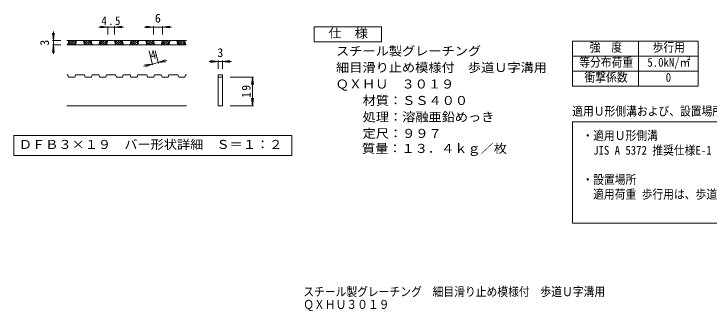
# Model space of a CAD drawing. Units: millimetres, scale not verified, with parts at other scales. Extents: x -892 to 910, y -686 to 591.
# Drawn here: x -892 to 268, y -686 to -190 of the extents above; entities that cross this region are included whole.
import ezdxf
from ezdxf.enums import TextEntityAlignment as Align

# ---------------------------------------------------------------- set-up
doc = ezdxf.new("R2010")
doc.units = ezdxf.units.MM
doc.header["$LTSCALE"] = 5
for name, color, linetype, lineweight in [('1-5_1-5ﾚｲﾔ', 7, 'Continuous', 9), ('D-0', 3, 'Continuous', 9), ('D-2', 3, 'Continuous', 9), ('D-4', 7, 'Continuous', 9), ('F-5_F-5ﾚｲﾔ', 2, 'Continuous', 9)]:
    doc.layers.add(name, color=color, linetype=linetype, lineweight=lineweight)
doc.layers.add('F-4_F-4ﾚｲﾔ', color=2, linetype='Continuous')
doc.styles.add('ＭＳ ゴシック', font='')
doc.styles.get('ＭＳ ゴシック').set_extended_font_data('MS Gothic')

msp = doc.modelspace()

# ---------------------------------------------------------------- linework, layer by layer
at = {"layer": '1-5_1-5ﾚｲﾔ', "color": 2}
msp.add_lwpolyline([(-391.232, -236.525), (-391.232, -211.525), (-278.732, -211.525), (-278.732, -236.525)], close=True, dxfattribs=at)
at = {"layer": 'D-0'}
for p, q in [((-604.173, -234.308), (-804.173, -234.308)), ((-604.173, -241.808), (-804.173, -241.808)), ((-801.157, -241.277), (-794.189, -234.308)), ((-799.979, -236.563), (-797.724, -234.308)), ((-798.153, -241.808), (-790.653, -234.308)), ((-794.618, -241.808), (-789.77, -236.961)), ((-791.082, -241.808), (-790.949, -241.675)), ((-774.819, -236.152), (-772.975, -234.308)), ((-774.112, -238.981), (-769.44, -234.308)), ((-773.405, -241.808), (-765.904, -234.308)), ((-769.869, -241.808), (-764.459, -236.398)), ((-766.333, -241.808), (-763.752, -239.227)), ((-748.656, -241.808), (-741.156, -234.308)), ((-748.308, -237.926), (-744.691, -234.308)), ((-745.12, -241.808), (-737.62, -234.308)), ((-741.585, -241.808), (-738.1, -238.324)), ((-722.604, -236.97), (-719.942, -234.308)), ((-721.897, -239.798), (-716.407, -234.308)), ((-720.371, -241.808), (-712.944, -234.381)), ((-716.836, -241.808), (-712.237, -237.209)), ((-713.3, -241.808), (-711.529, -240.037)), ((-696.627, -239.277), (-691.658, -234.308)), ((-695.623, -241.808), (-688.123, -234.308)), ((-695.448, -234.563), (-695.194, -234.308)), ((-692.087, -241.808), (-685.24, -234.962)), ((-688.552, -241.808), (-686.419, -239.675)), ((-671.089, -234.952), (-670.445, -234.308)), ((-670.382, -237.781), (-666.909, -234.308)), ((-669.675, -240.609), (-663.374, -234.308)), ((-667.338, -241.808), (-660.721, -235.191)), ((-663.803, -241.808), (-660.014, -238.02)), ((-660.267, -241.808), (-659.307, -240.848)), ((-644.945, -240.628), (-638.625, -234.308)), ((-643.767, -235.915), (-642.161, -234.308)), ((-642.59, -241.808), (-635.09, -234.308)), ((-639.054, -241.808), (-633.559, -236.313)), ((-635.519, -241.808), (-634.737, -241.027)), ((-618.867, -235.763), (-617.412, -234.308)), ((-618.16, -238.592), (-613.876, -234.308)), ((-617.453, -241.42), (-610.341, -234.308)), ((-614.305, -241.808), (-608.499, -236.002)), ((-610.77, -241.808), (-607.792, -238.831)), ((-607.234, -241.808), (-607.085, -241.659)), ((-802.54, -291.808), (-804.173, -291.808)), ((-802.54, -291.808), (-801.29, -295.558)), ((-790.982, -295.558), (-801.29, -295.558)), ((-790.982, -295.558), (-789.732, -291.808)), ((-774.655, -291.808), (-789.732, -291.808)), ((-774.655, -291.808), (-773.405, -295.558)), ((-763.106, -295.558), (-773.405, -295.558)), ((-763.106, -295.558), (-761.856, -291.808)), ((-750.529, -291.808), (-761.856, -291.808)), ((-750.529, -291.808), (-749.279, -295.558)), ((-738.971, -295.558), (-749.279, -295.558)), ((-738.971, -295.558), (-737.721, -291.808)), ((-711.087, -295.558), (-721.394, -295.558)), ((-711.087, -295.558), (-709.837, -291.808)), ((-698.51, -291.808), (-709.837, -291.808)), ((-698.51, -291.808), (-697.26, -295.558)), ((-686.952, -295.558), (-697.26, -295.558)), ((-686.952, -295.558), (-685.702, -291.808)), ((-685.702, -291.808), (-670.625, -291.808)), ((-669.375, -295.558), (-670.625, -291.808)), ((-659.067, -295.558), (-669.375, -295.558)), ((-659.067, -295.558), (-657.817, -291.808)), ((-646.49, -291.808), (-657.817, -291.808)), ((-646.49, -291.808), (-645.24, -295.558)), ((-634.933, -295.558), (-645.24, -295.558)), ((-634.933, -295.558), (-633.683, -291.808)), ((-633.683, -291.808), (-618.606, -291.808)), ((-617.356, -295.558), (-618.606, -291.808)), ((-607.048, -295.558), (-617.356, -295.558)), ((-551.673, -291.808), (-544.173, -291.808)), ((-551.673, -343.058), (-551.673, -291.808)), ((-551.673, -295.558), (-544.173, -295.558)), ((-604.173, -343.058), (-804.173, -343.058))]:
    msp.add_line(p, q, dxfattribs=at)
for points in [[(-721.394, -295.558), (-722.644, -291.808), (-737.721, -291.808)], [(-607.048, -295.558), (-605.798, -291.808), (-604.173, -291.808)], [(-544.173, -291.808), (-544.173, -343.058), (-551.673, -343.058)]]:
    msp.add_lwpolyline(points, dxfattribs=at)
at = {"layer": 'D-0', "color": 7}
msp.add_lwpolyline([(-892.5, -393.058), (-892.5, -426.284), (-428.346, -426.284), (-428.346, -393.058)], close=True, dxfattribs=at)
at = {"layer": 'D-2'}
for p, q in [((-802.578, -241.808), (-800.703, -234.308)), ((-801.29, -241.808), (-799.415, -234.308)), ((-790.982, -241.808), (-789.107, -234.308)), ((-789.694, -241.808), (-787.819, -234.308)), ((-774.694, -241.808), (-776.569, -234.308)), ((-773.405, -241.808), (-775.28, -234.308)), ((-763.106, -241.808), (-764.981, -234.308)), ((-761.818, -241.808), (-763.693, -234.308)), ((-750.568, -241.808), (-748.692, -234.308)), ((-749.279, -241.808), (-747.404, -234.308)), ((-738.971, -241.808), (-737.096, -234.308)), ((-737.683, -241.808), (-735.808, -234.308)), ((-722.683, -241.808), (-724.558, -234.308)), ((-721.394, -241.808), (-723.269, -234.308)), ((-711.087, -241.808), (-712.962, -234.308)), ((-709.798, -241.808), (-711.673, -234.308)), ((-698.548, -241.808), (-696.673, -234.308)), ((-697.26, -241.808), (-695.385, -234.308)), ((-686.952, -241.808), (-685.077, -234.308)), ((-685.663, -241.808), (-683.789, -234.308)), ((-670.663, -241.808), (-672.538, -234.308)), ((-669.375, -241.808), (-671.25, -234.308)), ((-659.067, -241.808), (-660.942, -234.308)), ((-657.779, -241.808), (-659.654, -234.308)), ((-646.529, -241.808), (-644.654, -234.308)), ((-645.24, -241.808), (-643.365, -234.308)), ((-634.933, -241.808), (-633.058, -234.308)), ((-633.644, -241.808), (-631.769, -234.308)), ((-618.644, -241.808), (-620.519, -234.308)), ((-617.356, -241.808), (-619.231, -234.308)), ((-607.048, -241.808), (-608.923, -234.308)), ((-605.759, -241.808), (-607.634, -234.308))]:
    msp.add_line(p, q, dxfattribs=at)
at = {"layer": 'D-4'}
for p, q in [((-826.673, -234.308), (-826.673, -219.308)), ((-735.808, -211.808), (-750.808, -211.808)), ((-735.808, -211.808), (-748.201, -210.177)), ((-735.808, -211.808), (-748.201, -213.44)), ((-735.808, -210.308), (-735.808, -224.308)), ((-724.558, -211.808), (-735.808, -211.808)), ((-724.558, -211.808), (-712.165, -210.177)), ((-724.558, -210.308), (-724.558, -224.308)), ((-724.558, -211.808), (-712.165, -213.44)), ((-724.558, -211.808), (-709.558, -211.808)), ((-659.654, -211.808), (-674.654, -211.808)), ((-659.654, -211.808), (-672.047, -210.177)), ((-659.654, -211.808), (-672.047, -213.44)), ((-659.654, -210.308), (-659.654, -224.308)), ((-644.654, -211.808), (-659.654, -211.808)), ((-644.654, -211.808), (-632.261, -210.177)), ((-644.654, -210.308), (-644.654, -224.308)), ((-644.654, -211.808), (-632.261, -213.44)), ((-644.654, -211.808), (-629.654, -211.808)), ((-826.673, -234.308), (-828.305, -221.915)), ((-826.673, -234.308), (-825.042, -221.915)), ((-826.673, -241.808), (-828.305, -254.202)), ((-828.173, -234.308), (-814.173, -234.308)), ((-828.173, -241.808), (-814.173, -241.808)), ((-826.673, -234.308), (-826.673, -241.808)), ((-826.673, -241.808), (-825.042, -254.202)), ((-826.673, -241.808), (-826.673, -256.808)), ((-661.072, -275.025), (-666.931, -251.587)), ((-651.37, -272.6), (-656.623, -251.587)), ((-651.734, -271.144), (-640.106, -266.556)), ((-661.436, -273.57), (-675.988, -277.207)), ((-661.436, -273.57), (-673.854, -274.992)), ((-661.436, -273.57), (-673.063, -278.158)), ((-661.436, -273.57), (-651.734, -271.144)), ((-651.734, -271.144), (-637.182, -267.507)), ((-651.734, -271.144), (-639.315, -269.722)), ((-551.673, -269.308), (-566.673, -269.308)), ((-551.673, -269.308), (-564.066, -267.677)), ((-551.673, -269.308), (-564.066, -270.94)), ((-551.673, -267.808), (-551.673, -281.808)), ((-544.173, -269.308), (-551.673, -269.308)), ((-544.173, -269.308), (-531.78, -267.677)), ((-544.173, -267.808), (-544.173, -281.808)), ((-544.173, -269.308), (-531.78, -270.94)), ((-544.173, -269.308), (-529.173, -269.308)), ((-492.673, -295.558), (-531.673, -295.558)), ((-494.173, -295.558), (-495.805, -307.951)), ((-494.173, -295.558), (-492.542, -307.951)), ((-494.173, -343.058), (-494.173, -295.558)), ((-494.173, -343.058), (-495.805, -330.665)), ((-494.173, -343.058), (-492.542, -330.665)), ((-492.673, -343.058), (-531.673, -343.058))]:
    msp.add_line(p, q, dxfattribs=at)
at = {"layer": 'F-5_F-5ﾚｲﾔ'}
for p, q in [((40, -235.463), (250, -235.463)), ((40, -235.463), (40, -310.463)), ((150, -235.463), (150, -310.463)), ((250, -235.463), (250, -310.463)), ((40, -260.463), (250, -260.463)), ((40, -285.463), (250, -285.463)), ((40, -310.463), (250, -310.463)), ((40, -370.069), (910, -370.069)), ((40, -539.054), (40, -370.069))]:
    msp.add_line(p, q, dxfattribs=at)
msp.add_lwpolyline([(910, -370.069), (910, -539.054), (40, -539.054)], dxfattribs=at)

# ---------------------------------------------------------------- texts
at = {"layer": '1-5_1-5ﾚｲﾔ', "color": 2, "style": 'ＭＳ ゴシック', "width": 1.1}
for s, p in [('仕\u3000様', (-367.482, -234.025)), ('スチール製グレーチング', (-354.614, -263.784)), ('細目滑り止め模様付\u3000歩道Ｕ字溝用', (-354.614, -291.284)), ('ＱＸＨＵ\u3000３０１９', (-355.331, -318.784)), ('材質：ＳＳ４００', (-310.331, -346.283)), ('処理：溶融亜鉛めっき', (-310.331, -373.784)), ('定尺：９９７', (-310.331, -401.284)), ('\u3000\u3000質量：１３．４ｋｇ／枚', (-355.331, -426.284))]:
    msp.add_text(s, height=14.66, dxfattribs=at).set_placement(p, align=Align.BOTTOM_LEFT)
at = {"layer": 'D-0', "color": 2, "style": 'ＭＳ ゴシック', "width": 1.1}
msp.add_text('ＤＦＢ３×１９\u3000バー形状詳細\u3000Ｓ＝１：２', height=14.66, dxfattribs=at).set_placement((-884.173, -419.671), align=Align.BOTTOM_LEFT)
at = {"layer": 'D-4', "color": 2, "style": 'ＭＳ ゴシック'}
for s, p in [('6', (-657.154, -208.808)), ('3', (-552.923, -266.308))]:
    msp.add_text(s, height=14.66, dxfattribs=at).set_placement(p, align=Align.BOTTOM_LEFT)
msp.add_text('3', height=14.66, rotation=90, dxfattribs=at).set_placement((-829.673, -243.058), align=Align.BOTTOM_LEFT)
at = {"layer": 'D-4', "color": 2, "style": 'ＭＳ ゴシック', "width": 0.9}
msp.add_text('4', height=14.66, rotation=14.035, dxfattribs=at).set_placement((-661.557, -270.507), align=Align.BOTTOM_LEFT)
at = {"layer": 'D-4', "color": 2, "insert": (-746.433, -208.808), "char_height": 14.66, "attachment_point": 7, "style": 'ＭＳ ゴシック'}
msp.add_mtext('\\T1.27;\\W0.9;4.5', dxfattribs=at)
at = {"layer": 'D-4', "color": 2, "insert": (-497.173, -329.933), "char_height": 14.66, "attachment_point": 7, "rotation": 90, "style": 'ＭＳ ゴシック'}
msp.add_mtext('\\T1.27;\\W0.95;19', dxfattribs=at)
at = {"layer": 'F-4_F-4ﾚｲﾔ', "style": 'ＭＳ ゴシック', "width": 0.9}
for s, p in [('スチール製グレーチング\u3000細目滑り止め模様付\u3000歩道Ｕ字溝用', (-409.447, -665.304)), ('ＱＸＨＵ３０１９', (-409.447, -686.554))]:
    msp.add_text(s, height=14.66, dxfattribs=at).set_placement(p, align=Align.BOTTOM_LEFT)
at = {"layer": 'F-5_F-5ﾚｲﾔ', "color": 7, "style": 'ＭＳ ゴシック', "width": 0.9}
for s, p in [('強\u3000度', (68.75, -257.463)), ('歩行用', (173.75, -257.463)), ('等分布荷重', (51.25, -282.463)), ('5.0kN/㎡', (165, -282.463)), ('衝撃係数', (60, -307.463)), ('0', (195.625, -307.463)), ('適用Ｕ形側溝および、設置場所について', (39.559, -364.004)), ('・適用Ｕ形側溝', (56.474, -404.781)), ('\u3000JIS A 5372 推奨仕様E-1 U形側溝、推奨仕様E-2 上ぶた式U形側溝の本体に適用します。', (56.474, -429.251)), ('・設置場所', (56.474, -478.189)), ('\u3000適用荷重 歩行用は、歩道にお使いいただけます。', (56.474, -502.659))]:
    msp.add_text(s, height=14.66, dxfattribs=at).set_placement(p, align=Align.BOTTOM_LEFT)

doc.saveas('drawing.dxf')
